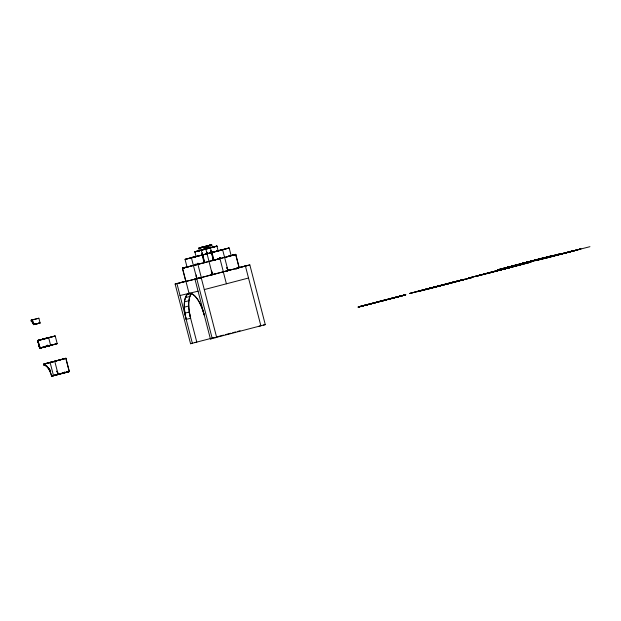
<?xml version="1.0" encoding="UTF-8"?>
<svg xmlns="http://www.w3.org/2000/svg" width="621" height="621" viewBox="0 0 621 621"><rect width="100%" height="100%" fill="white"/><g stroke="black" fill="none" stroke-linecap="round" stroke-linejoin="round"><path stroke-width="0.93" d="M191.61 293.275A24.669 9.276 75.3 0 0 190.616 318.239L186.191 319.396C184.584 311.424 182.496 302.163 186.921 294.727L189.04 293.353L191.586 293.601C199.046 298.103 201.778 307.216 204.239 315.057A24.669 9.276 75.3 0 0 189.04 293.353L185.958 281.406M190.616 318.239C189.001 310.267 186.921 301.006 191.338 293.57L186.921 294.727M35.288 324.123L35.343 323.634L35.676 324.046L34.077 324.496M35.257 324.178L35.312 323.681L35.607 324.084M211.311 251.66L211.194 252.662L210.767 250.9L211.652 252.537L222.629 249.782L228.008 270.57L194.117 279.326M197.998 264.282L197.897 263.366L197.781 264.29L199.062 263.987M204.247 261.775L203.579 262.838M203.96 249.51L204.239 248.175M204.588 247.919L204.542 249.363L201.274 250.263L202.625 249.89M206.459 248.811L207.127 248.121L207.787 248.478L206.366 248.897M199.729 250.55L194.839 251.878L201.305 250.209L198.076 251.031L199.434 250.659L198.774 248.121L205.349 246.374L211.714 244.775L212.374 247.313L216.908 246.172L207.22 248.672L206.482 247.43L206.824 248.773L207.041 247.981A1.956 1.405 75.9 0 1 207.298 248.602L207.74 248.485L206.972 247.725L207.142 248.384M202.244 253.104L201.732 255.099L202.966 254.789M37.671 340.603L48.834 337.514L44.161 338.872L48.679 337.785L50.658 345.447L39.651 348.257L37.702 340.541L48.679 337.785L37.671 340.603L55.222 335.984L57.202 343.638L43.85 347.162M44.13 338.926L37.78 340.409L39.76 348.063L50.821 345.167L40.008 348.164L39.433 347.418M47.918 345.524A6.676 6.676 0 0 1 48.058 345.998L47.53 346.153L57.202 343.638L39.651 348.257M65.438 372.546L65.252 372.608M196.019 256.628L191.586 257.575L196.174 256.403M201.996 247.313L200.645 247.67L204.464 262.613L182.403 268.319L185.795 281.453L198.347 278.262M198.161 278.309L196.803 278.643L191.431 257.847L222.629 249.782L218.118 250.868L216.954 246.095L204.542 249.363L203.898 246.809L211.714 244.775L206.56 246.133L207.22 248.672L201.274 250.263M205.209 246.506L212.374 274.661L215.068 273.97M204.247 249.44L204.301 248.416M226.432 270.997L239.062 267.682L235.662 254.548L231.152 255.627L229.172 247.973L202.516 254.897A3.61 3.346 76.5 0 1 202.5 253.034L202.516 254.897L191.431 257.847L196.057 256.574L194.885 251.8L199.504 250.605M208.454 245.644L209.789 245.311L213.601 260.253L193.41 265.509L196.958 264.445M210.41 247.903L209.316 248.113M202.485 254.959L215.58 251.404M218.087 250.923L229.172 247.973L216.543 251.21M220.688 258.367L217.451 259.252M235.087 268.676L235.165 268.551M420.976 290.737L417.017 291.66L420.277 290.729M457.7 281.274L464.78 279.31L446.957 284.092M486.771 273.675L521.966 264.274L477.751 275.848L530.994 262.109L468.723 278.014L530.994 262.109M497.343 270.663L477.751 275.848L521.966 264.274L477.844 275.685M502.373 269.46L521.873 264.437M519.482 264.422L506.627 267.651L550.843 256.085L513.055 266.036L518.636 264.445M506.627 267.651L544.415 257.692L532.872 260.874M515.647 265.485L559.87 253.911L497.6 269.817L550.796 256.163L513.218 265.765L518.613 264.484M513.218 265.765L528.851 261.674M589.95 246.684L527.679 262.59M538.881 259.213L559.87 253.911M558.698 254.827L574.34 250.737L543.134 258.81M536.707 260.424L571.902 251.024M31.811 321.368L32.657 321.43L31.36 321.445A3.61 3.33 74.6 0 1 31.85 321.36L31.36 321.445L31.066 320.226L38.882 318.185L40.047 322.951L33.588 324.628A3.61 1.358 75.3 0 0 31.36 321.445A3.61 3.346 76.5 0 1 31.85 321.36L32.657 321.43L31.376 321.422A3.61 1.405 75.7 0 1 33.635 324.542L40.047 322.951L33.588 324.628L32.145 321.756M202.073 247.243L200.754 247.577M209.595 248.035L208.974 248.206L210.488 247.763M32.168 321.701L32.68 321.391L31.756 321.445L34.419 324.341L40.047 322.951L33.588 324.628L32.37 319.931L31.05 320.25L38.836 318.262M196.585 264.554L196.166 264.678L196.562 264.593M47.072 346.231L46.443 346.386L47.941 346.021L47.732 345.191L48.05 345.998L47.041 346.293M219.85 257.63L220.145 258.437A6.676 4.751 75.9 0 0 220.005 257.963A6.676 6.676 0 0 1 220.098 258.522L219.415 258.716L220.098 258.522A6.676 4.689 75.1 0 0 219.958 258.041A6.676 6.676 0 0 1 220.145 258.445L220.727 258.297M45.007 346.728L50.736 345.307L40.008 348.164L38.712 344.608M48.034 346.006L47.732 345.191M35.715 324.053L34.116 324.418M59.841 374.059L65.508 372.437M362.012 306.169L358.061 307.092L364.069 305.416M402.555 295.674L405.777 294.742L399.815 296.411M521.617 263.653L541.822 258.251M528.618 262.062L550.796 256.163M551.696 256.426L558.931 254.439M35.739 324.022L35.312 323.681M64.995 372.678L61.51 373.415M65.042 372.6L51.675 376.225A12.335 4.642 75.3 0 0 44.075 365.373L43.765 364.178L65.826 358.472L69.226 371.606L53.352 375.783M213.678 247.003L212.359 247.313L213.717 246.941M176.931 283.58L192.37 343.281L190.562 343.716L175.122 284.014L196.787 278.806L212.227 338.507L210.418 338.942L194.978 279.24L201.701 277.447M36.856 323.72L35.498 324.092A3.61 3.33 74.6 0 0 35.413 323.859M44.836 365.218L44.192 365.179L43.881 363.984L65.942 358.278L69.342 371.412L64.716 372.693L65.554 372.429M43.765 364.178L54.772 361.368L58.172 374.494L51.675 376.225C50.441 372.305 49.075 367.748 45.349 365.497L44.075 365.373A12.335 11.364 74.6 0 1 44.906 365.195M52.544 375.658L53.817 375.309M435.049 286.964L433.567 287.376L436.361 286.708M427.815 289.107L472.03 277.533L409.767 293.446L453.982 281.872M453.26 282.361L456.396 281.499L450.481 282.92M524.489 263.04L506.674 267.573L524.062 263.04M536.754 260.339L554.142 255.813M545.727 258.251L558.76 254.726M563.495 253.461L580.876 248.928L543.297 258.53M209.114 248.144L208.966 247.663L209.161 248.136A1.956 1.405 75.9 0 0 208.959 247.593A1.956 1.956 0 0 1 209.161 248.136L210.55 247.748L209.091 248.221L208.928 247.694L209.432 248.066M212.63 252.219L211.404 252.607M227.612 270.678L230.717 269.863M361.321 306.161L358.115 307.061L368.222 304.313M227.146 270.803L226.036 271.105M47.359 346.2L46.738 346.371M366.522 304.764L358.752 306.867L385.82 300.09M425.245 289.402L417.079 291.637L464.78 279.31L417.242 291.583L423.025 289.991M43.198 347.333L45.077 346.829M362.152 305.936L405.777 294.758L395.655 297.513M421.116 290.504L444.139 284.472M401.725 295.899L359.831 306.696L405.133 294.959L359.831 306.696M194.839 251.878L210.48 247.802L209.122 248.167L208.532 245.574L209.89 245.21L200.645 247.67L203.346 246.941L203.517 247.585M206.847 248.687L216.908 246.172M212.359 247.313L216.954 246.095L212.335 247.29M196.104 256.489L185.05 259.384L187.03 267.038L182.403 268.319L193.434 265.431M215.417 251.466L211.249 252.568M212.793 252.235L212.149 252.405M199.271 263.948L197.827 264.212L197.944 263.288L198.083 264.142A6.676 4.689 75.1 0 1 197.967 263.661A6.676 6.676 0 0 0 198.083 264.15L197.944 263.288L198.037 264.228L198.937 264.018M212.941 260.424L235.662 254.548L204.107 262.706L202.12 255.052M217.8 259.151L218.188 259.05A6.676 4.689 75.1 0 0 218.041 258.569M32.222 321.352L31.36 321.445M226.153 271.066L228.932 270.321M37.749 340.463L48.834 337.514M44.953 346.728L50.821 345.167M365.14 305.128L372.918 303.087M513.055 266.036L524.598 262.862M528.766 261.806L544.415 257.692M398.736 296.698L390.966 298.748M558.853 254.579L574.495 250.465M217.148 259.322L218.165 259.058M211.947 260.688L213.345 260.315L213.306 259.431M506.674 267.573L514.662 265.462L497.6 269.817M443.697 284.814L448.23 283.603L445.436 284.271M446.81 284.069L464.555 279.396L458.935 280.708M455.34 281.895L456.551 281.577M572.888 251.039L580.876 248.928L572.95 250.938M212.056 260.657L212.506 260.541M216.946 259.376L217.389 259.26M229.677 270.135L230.461 269.925M43.431 347.271L42.531 347.504M56.992 371.505L58.172 374.494L59.026 374.277M51.675 376.225L52.529 376M430.446 288.028L463.01 279.706L418.787 291.272L426.262 289.417M424.096 289.704L431.874 287.655M454.06 282.229L423.926 289.999M203.882 246.824L198.774 248.121L205.326 246.39L205.45 247.073M217.265 250.954L222.792 249.51M206.195 253.966L207.957 253.508M188.963 266.432L182.512 268.125L185.912 281.259L179.547 282.858M226.58 256.76L235.778 254.354L239.178 267.488M214.998 259.889L216.007 259.625M175.122 284.014L185.997 281.166M235.297 268.59L248.043 265.361M196.787 278.806L249.844 264.926L265.283 324.62L210.418 338.942M204.293 289.588L248.516 278.022M185.361 297.63L189.778 296.473M184.468 301.876L188.893 300.719M44.161 338.872L55.222 335.984L44.207 338.794M184.313 307.17L188.737 306.013M42.049 347.628L41.048 347.892M184.903 313.147L189.327 311.99M43.881 363.984L54.772 361.368M64.763 372.608L69.342 371.412L59.251 373.989M190.562 343.716L214.292 337.545M216.139 337.063L223.544 335.084M225.353 334.649L230.88 333.205M232.72 332.724L235.522 331.948M237.323 331.513L240.086 330.791M550.843 256.085L514.599 265.563M374.378 302.699L383.623 300.3M433.342 287.275L436.361 286.491M468.723 278.014L515.12 266.114L499.936 269.925M204.394 249.401L204.93 249.262M197.004 256.209L198.751 255.759M202.632 254.874L185.05 259.384L198.518 255.875M188.877 266.564L182.512 268.125L193.449 265.4M213.383 259.415L213.958 260.16L215.627 259.725M212.677 257.971A6.676 4.689 75.1 0 1 213.601 260.253L215.704 259.702M208.734 275.608L214.152 274.203M537.988 259.306L519.707 264.034L522.967 263.25M441.904 285.171L425.401 289.479L431.316 288.059M380.254 301.527L386.479 299.912M204.053 249.487L204.651 249.331M40.644 347.838L39.542 347.224M41.778 347.543L40.124 347.97L39.123 345.618M41.157 347.706L42.158 347.45M484.59 274.008L510.594 267.364L505.983 268.497M564.582 253.252L574.34 250.737M445.676 284.076L447.198 283.688M380.192 301.193L404.046 295.13L401.865 295.666M378.065 301.744L404.046 295.13M440.778 285.699L418.787 291.272M437.658 286.506L439.21 286.102M201.856 250.038L194.885 251.8L199.434 250.659M202.267 254.967L202.516 254.897A3.61 1.405 75.7 0 1 202.26 253.345M207.072 253.733L206.809 251.94A3.61 1.405 75.7 0 0 207.072 253.733L206.444 252.033A3.61 1.358 75.3 0 1 207.072 253.733L207.6 253.601M200.925 263.521L201.685 263.327M42.538 347.349L44.324 346.898L43.944 346.992M528.704 261.922L522.09 263.583M443.021 284.822L457.871 280.971M409.767 293.446L472.03 277.533M392.612 297.995L388.241 299.112M439.893 285.8L428.855 288.757M371.265 303.832L375.643 302.714M212.188 252.336L211.233 250.884M201.584 263.351L200.28 263.684M32.595 322.183L33.635 324.542L34.419 324.341L33.472 323.347M42.639 347.325L43.532 347.092M52.754 375.62L53.569 375.41M59.181 374.005L61.021 373.539M59.996 373.803L60.773 373.601M454.269 281.88L463.01 279.706M451.568 282.571L452.942 282.221M395.313 297.312L396.578 296.985M367.306 304.841L368.571 304.523M43.299 347.155L44.301 346.906M54.345 375.216L56.395 374.704M397.782 296.683L399.978 296.132M200.668 247.632L209.82 245.264M197.012 256.263L198.829 255.805M195.204 264.934L196.927 264.507M204.325 261.759L204.713 262.551L202.733 254.897M194.971 279.101L198.642 278.177M44.207 347.061L50.658 345.447L45.162 346.689M54.594 375.154L56.053 374.789M61.751 373.353L63.218 372.988M532.981 260.696L544.252 257.971M421.876 290.512L422.862 290.271M220.401 258.375L220.866 258.258L220.354 258.452L219.803 257.707L220.098 258.522M56.969 374.556L57.489 374.432M211.458 252.514L212.491 252.258L211.419 251.567L211.699 252.46A3.61 3.346 76.5 0 0 211.148 251.241M56.79 374.603L58.327 374.222L54.718 375.092M489.123 272.759L493.726 271.625M213.011 258.615L213.345 260.315L212.584 257.894L213.601 260.253L219.981 258.716L223.381 271.851M239.015 267.527L249.844 264.926M235.452 268.544L239.062 267.682M243.618 266.518L245.427 266.083L260.867 325.777L259.058 326.211M199.403 278.084L201.204 277.649L216.644 337.35L214.843 337.785M36.825 323.774L35.498 324.092A3.61 3.346 76.5 0 0 35.428 323.836M180.02 295.518L198.068 291.179M64.716 372.693L69.226 371.606L64.662 372.771A12.335 11.364 74.6 0 0 64.405 371.886M263.483 325.055L265.283 324.62M533.462 260.61L535.387 260.145M563.542 253.376L565.467 252.918M534.502 260.478L537.763 259.694M549.795 256.807L553.047 256.023M552.17 256.357L554.087 255.891M194.986 342.551L196.795 342.124L189.04 312.153M551.619 256.551L552.9 256.271M509.111 267.504L510.71 267.177L489.006 272.945L490.606 272.619M46.14 346.526A6.676 4.689 75.1 0 0 46.008 346.052A6.676 6.676 0 0 1 46.14 346.526L46.195 346.448A6.676 4.751 75.9 0 0 46.055 345.967A6.676 6.676 0 0 1 46.195 346.448M207.709 248.54L207.088 248.183L207.22 248.672A1.956 1.374 75.1 0 0 206.529 247.469M45.488 365.249L46.202 365.691M210.814 250.822L212.452 252.328L211.544 251.257M33.309 323.727L34.38 324.418L32.556 322.245M33.355 323.65L34.419 324.341M32.952 322.92L34.38 324.418M49.525 370.403L50.743 371.676M50.029 370.326L46.917 366.134A12.335 4.797 75.7 0 1 47.328 366.53M49.051 368.905L50.285 370.295M48.849 369.254L50.076 370.644M40.839 347.946L39.014 345.796L40.008 348.164L38.028 340.51M48.36 367.772L49.284 369.285M212.972 257.793L213.958 260.16L211.978 252.499M50.643 372.103L49.742 370.038A12.335 4.797 75.7 0 1 50.456 371.568M211.024 250.83L211.699 252.46A3.61 1.405 75.7 0 0 211.28 251.202M213.298 258.584L213.958 260.16M209.502 247.531L209.665 248.012A1.956 1.956 0 0 0 209.463 247.469M226.828 267.573L228.008 270.57A12.335 4.642 75.3 0 0 227.208 267.938M209.161 248.136L208.99 247.655L209.122 248.167A1.956 1.358 75.1 0 0 208.982 247.748A1.956 1.956 0 0 1 209.122 248.167L208.951 247.686M207.298 248.602L207.15 248.043M38.215 342.179L38.067 341.674L38.184 342.086M227.294 268.28L228.008 270.57A12.335 11.364 74.6 0 0 227.045 267.985M211.373 251.645L211.652 252.537A3.61 3.33 74.6 0 0 210.767 250.9M211.419 271.61L212.374 274.661A12.335 4.797 75.7 0 1 211.668 271.082M57.458 372.204L58.172 374.494A12.335 11.364 74.6 0 0 57.59 372.747M38.37 342.745L38.812 344.43M38.44 343.033L38.712 344.05M38.921 344.841L39.333 346.394M39.27 346.161L39.76 348.063M223.312 271.866L226.401 283.805M213.174 258.577L213.601 260.253M211.365 252.662L213.345 260.315M197.92 264.422L201.32 277.556M50.146 362.641L53.546 375.775M32.905 321.732L33.635 324.542M212.995 257.886L213.352 259.283M204.363 248.672L204.472 249.083M203.859 260.246L204.216 261.651M39.402 347.294L39.038 345.889M38.82 345.02L38.013 341.76A6.676 4.689 75.1 0 1 38.355 341.674M38.611 344.213L38.432 343.498M38.285 342.893L38.013 341.76M211.73 271.524L212.374 274.661A12.335 4.642 75.3 0 0 211.264 271.191M202.33 253.981L202.516 254.897M196.321 276.291L196.803 278.643A12.335 11.426 76.5 0 1 196.383 274.994M196.057 263.809L196.189 264.67A6.676 6.676 0 0 1 196.057 264.189M196.383 275.452L196.803 278.643A12.335 4.797 75.7 0 1 196.236 275.949M197.928 263.358L198.029 264.228A6.676 4.751 75.9 0 1 197.92 263.739A6.676 6.676 0 0 0 198.037 264.228M203.921 261.006L204.107 262.706L204.03 260.936M206.793 247.771L206.824 248.773M186.191 319.396A24.669 9.276 75.3 0 1 189.04 293.353M235.483 268.94A14.229 13.111 74.6 0 1 236.461 269.11M211.132 251.055A3.61 1.358 75.3 0 1 211.652 252.537M204.542 249.363A1.956 1.389 75.9 0 1 204.565 247.981M204.464 262.613A6.676 4.751 75.9 0 1 204.177 260.657M32.346 321.36A3.61 3.33 74.6 0 1 32.602 321.383M57.373 371.87A12.335 4.642 75.3 0 1 58.172 374.494M56.767 371.102A12.335 11.364 74.6 0 1 57.21 371.909M44.914 365.117A12.335 4.797 75.7 0 0 44.192 365.179A12.335 11.426 76.5 0 1 45.023 364.993M48.966 368.672A12.335 4.797 75.7 0 1 49.362 369.332M51.659 374.952A12.335 4.797 75.7 0 1 51.9 375.837M235.778 254.354L226.533 256.822L235.778 254.354M65.942 358.278L50.262 362.447L65.942 358.278M222.714 249.642L213.57 252.01L222.714 249.642M209.665 248.012L209.347 247.329L209.657 248.02"/></g></svg>
